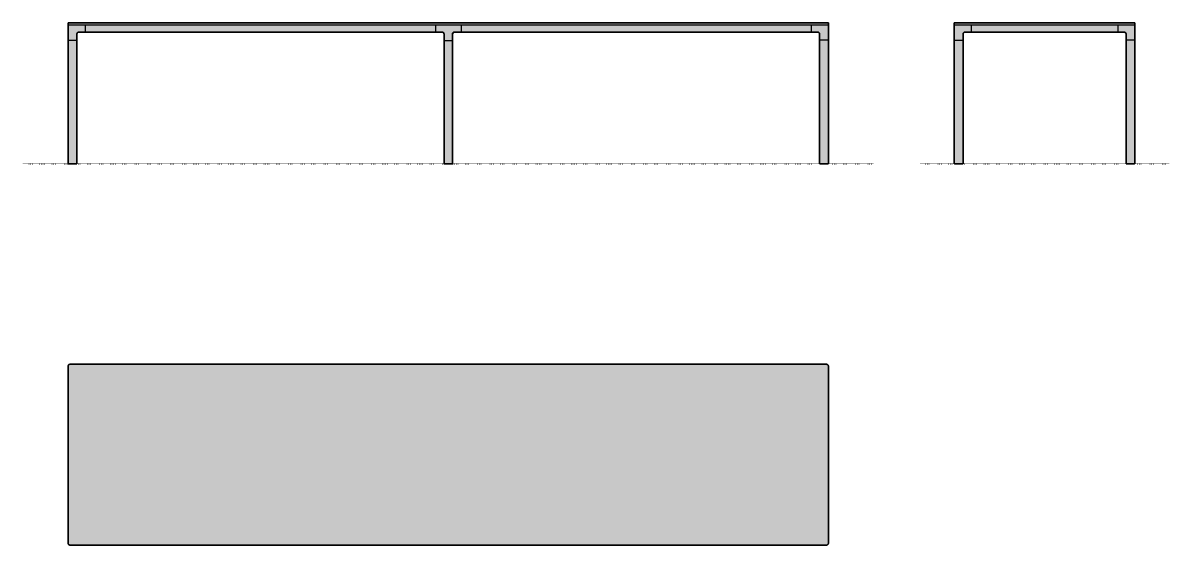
# Model space of a CAD drawing. Header units: millimetres. Extents: x 0 to 6030, y -2004 to 740.
import ezdxf

# ---------------------------------------------------------------- set-up
doc = ezdxf.new("R2010")
doc.units = ezdxf.units.MM
doc.linetypes.add('Dots', pattern=[1, 0, -1])
doc.layers.add('Blocks', color=7, linetype='Continuous')
doc.layers.add('Blocks$Fill', color=7, linetype='Continuous', true_color=0xffffff)
for name, color, linetype, lineweight, true_color in [('Blocks$Inner', 7, 'Continuous', 25, 0x007f00), ('Blocks$Outline', 7, 'Continuous', 35, 0xff3f3f), ('Groud', 7, 'Dots', 25, 0x243775)]:
    doc.layers.add(name, color=color, linetype=linetype, lineweight=lineweight, true_color=true_color)

# ---------------------------------------------------------------- blocks, each defined once
blk = doc.blocks.new('T12 Large Dining Table  Side')
at = {"layer": 'Blocks$Fill'}
blk.add_hatch(color=256, dxfattribs=at).paths.add_polyline_path([(1130.2, 728), (1130.2, 739.6), (1130.2, 739.7), (1130.2, 739.7), (1130.2, 739.7), (1130.2, 739.7), (1130.2, 739.7), (1130.2, 739.7), (1130.2, 739.7), (1130.2, 739.8), (1130.2, 739.8), (1130.1, 739.8), (1130.1, 739.8), (1130.1, 739.8), (1130.1, 739.8), (1130.1, 739.8), (1130.1, 739.8), (1130.1, 739.8), (1130.1, 739.9), (1130.1, 739.9), (1130.1, 739.9), (1130, 739.9), (1130, 739.9), (1130, 739.9), (1130, 739.9), (1130, 739.9), (1130, 739.9), (1130, 740), (1130, 740), (1129.9, 740), (1129.9, 740), (1129.9, 740), (1129.9, 740), (1129.9, 740), (655.2, 740), (180.5, 740), (180.5, 740), (180.5, 740), (180.5, 740), (180.5, 740), (180.5, 740), (180.5, 740), (180.5, 739.9), (180.4, 739.9), (180.4, 739.9), (180.4, 739.9), (180.4, 739.9), (180.4, 739.9), (180.4, 739.9), (180.4, 739.9), (180.4, 739.9), (180.4, 739.8), (180.3, 739.8), (180.3, 739.8), (180.3, 739.8), (180.3, 739.8), (180.3, 739.8), (180.3, 739.8), (180.3, 739.8), (180.3, 739.8), (180.3, 739.7), (180.3, 739.7), (180.3, 739.7), (180.2, 739.7), (180.2, 739.7), (180.2, 739.7), (180.2, 739.7), (180.2, 739.6), (180.2, 728), (180.4, 727.7), (180.2, 727.4), (180.2, 2.1), (180.2, 2), (180.2, 2), (180.2, 1.9), (180.2, 1.9), (180.2, 1.8), (180.2, 1.8), (180.2, 1.7), (180.3, 1.7), (180.3, 1.6), (180.3, 1.6), (180.3, 1.5), (180.3, 1.5), (180.3, 1.5), (180.3, 1.4), (180.3, 1.4), (180.4, 1.3), (180.4, 1.3), (180.4, 1.2), (180.4, 1.2), (180.4, 1.1), (180.5, 1.1), (180.5, 1), (180.5, 1), (180.5, 1), (180.6, 0.9), (180.6, 0.9), (180.6, 0.8), (180.7, 0.8), (180.7, 0.8), (180.7, 0.7), (180.8, 0.7), (180.8, 0.6), (180.8, 0.6), (180.9, 0.6), (180.9, 0.5), (181, 0.5), (181, 0.5), (181, 0.4), (181.1, 0.4), (181.1, 0.4), (181.2, 0.4), (181.2, 0.3), (181.3, 0.3), (181.3, 0.3), (181.3, 0.3), (181.4, 0.2), (181.4, 0.2), (181.5, 0.2), (181.5, 0.2), (181.6, 0.2), (181.6, 0.1), (181.7, 0.1), (181.7, 0.1), (181.8, 0.1), (181.8, 0.1), (181.9, 0.1), (181.9, 0.1), (181.9, 0.1), (182, 0.1), (182, 0.1), (182.1, 0.1), (182.1, 0.1), (182.2, 0.1), (182.2, 0.1), (224.5, 0.1), (224.5, 0.1), (224.6, 0.1), (224.6, 0.1), (224.7, 0.1), (224.7, 0.1), (224.8, 0.1), (224.8, 0.1), (224.8, 0.1), (224.9, 0.1), (224.9, 0.1), (225, 0.1), (225, 0.1), (225.1, 0.1), (225.1, 0.2), (225.2, 0.2), (225.2, 0.2), (225.3, 0.2), (225.3, 0.2), (225.4, 0.3), (225.4, 0.3), (225.4, 0.3), (225.5, 0.3), (225.5, 0.4), (225.6, 0.4), (225.6, 0.4), (225.7, 0.4), (225.7, 0.5), (225.7, 0.5), (225.8, 0.5), (225.8, 0.6), (225.9, 0.6), (225.9, 0.6), (225.9, 0.7), (226, 0.7), (226, 0.8), (226, 0.8), (226.1, 0.8), (226.1, 0.9), (226.1, 0.9), (226.2, 1), (226.2, 1), (226.2, 1), (226.2, 1.1), (226.3, 1.1), (226.3, 1.2), (226.3, 1.2), (226.3, 1.3), (226.3, 1.3), (226.4, 1.4), (226.4, 1.4), (226.4, 1.5), (226.4, 1.5), (226.4, 1.5), (226.4, 1.6), (226.4, 1.6), (226.4, 1.7), (226.5, 1.7), (226.5, 1.8), (226.5, 1.8), (226.5, 1.9), (226.5, 1.9), (226.5, 2), (226.5, 2), (226.5, 2.1), (226.5, 683.5), (226.5, 683.7), (226.6, 683.9), (226.7, 684.1), (226.7, 684.3), (226.8, 684.6), (226.9, 684.8), (227, 685), (227.1, 685.2), (227.2, 685.4), (227.3, 685.6), (227.4, 685.9), (227.5, 686.1), (227.6, 686.3), (227.8, 686.5), (227.9, 686.7), (228, 686.9), (228.2, 687.1), (228.3, 687.3), (228.4, 687.5), (228.6, 687.7), (228.8, 687.9), (228.9, 688.1), (229.1, 688.3), (229.3, 688.5), (229.4, 688.6), (229.6, 688.8), (229.8, 689), (230, 689.2), (230.2, 689.3), (230.4, 689.5), (230.6, 689.6), (230.8, 689.8), (231, 689.9), (231.2, 690.1), (231.4, 690.2), (231.6, 690.3), (231.8, 690.5), (232.1, 690.6), (232.3, 690.7), (232.5, 690.8), (232.7, 690.9), (233, 691), (233.2, 691.1), (233.4, 691.2), (233.7, 691.3), (233.9, 691.4), (234.1, 691.5), (234.4, 691.5), (234.6, 691.6), (234.8, 691.7), (235.1, 691.7), (235.3, 691.8), (235.5, 691.8), (235.8, 691.8), (236, 691.9), (236.3, 691.9), (236.5, 691.9), (236.7, 691.9), (237, 692), (237.2, 692), (237.4, 692), (237.6, 692), (237.9, 692), (238.1, 692), (655.2, 692), (1072.3, 692), (1072.6, 692), (1072.8, 692), (1073, 692), (1073.3, 692), (1073.5, 692), (1073.7, 691.9), (1074, 691.9), (1074.2, 691.9), (1074.4, 691.9), (1074.7, 691.8), (1074.9, 691.8), (1075.1, 691.8), (1075.4, 691.7), (1075.6, 691.7), (1075.8, 691.6), (1076.1, 691.5), (1076.3, 691.5), (1076.5, 691.4), (1076.8, 691.3), (1077, 691.2), (1077.2, 691.1), (1077.5, 691), (1077.7, 690.9), (1077.9, 690.8), (1078.2, 690.7), (1078.4, 690.6), (1078.6, 690.5), (1078.8, 690.3), (1079, 690.2), (1079.2, 690.1), (1079.5, 689.9), (1079.7, 689.8), (1079.9, 689.6), (1080.1, 689.5), (1080.3, 689.3), (1080.5, 689.2), (1080.6, 689), (1080.8, 688.8), (1081, 688.6), (1081.2, 688.5), (1081.4, 688.3), (1081.5, 688.1), (1081.7, 687.9), (1081.8, 687.7), (1082, 687.5), (1082.1, 687.3), (1082.3, 687.1), (1082.4, 686.9), (1082.6, 686.7), (1082.7, 686.5), (1082.8, 686.3), (1082.9, 686.1), (1083, 685.9), (1083.1, 685.6), (1083.3, 685.4), (1083.3, 685.2), (1083.4, 685), (1083.5, 684.8), (1083.6, 684.6), (1083.7, 684.3), (1083.8, 684.1), (1083.8, 683.9), (1083.9, 683.7), (1084, 683.5), (1084, 2.1), (1084, 2), (1084, 2), (1084, 1.9), (1084, 1.9), (1084, 1.8), (1084, 1.8), (1084, 1.7), (1084, 1.7), (1084, 1.6), (1084, 1.6), (1084, 1.5), (1084, 1.5), (1084, 1.5), (1084.1, 1.4), (1084.1, 1.4), (1084.1, 1.3), (1084.1, 1.3), (1084.1, 1.2), (1084.2, 1.2), (1084.2, 1.1), (1084.2, 1.1), (1084.2, 1), (1084.3, 1), (1084.3, 1), (1084.3, 0.9), (1084.3, 0.9), (1084.4, 0.8), (1084.4, 0.8), (1084.4, 0.8), (1084.5, 0.7), (1084.5, 0.7), (1084.5, 0.6), (1084.6, 0.6), (1084.6, 0.6), (1084.7, 0.5), (1084.7, 0.5), (1084.7, 0.5), (1084.8, 0.4), (1084.8, 0.4), (1084.9, 0.4), (1084.9, 0.4), (1085, 0.3), (1085, 0.3), (1085, 0.3), (1085.1, 0.3), (1085.1, 0.2), (1085.2, 0.2), (1085.2, 0.2), (1085.3, 0.2), (1085.3, 0.2), (1085.4, 0.1), (1085.4, 0.1), (1085.5, 0.1), (1085.5, 0.1), (1085.5, 0.1), (1085.6, 0.1), (1085.6, 0.1), (1085.7, 0.1), (1085.7, 0.1), (1085.8, 0.1), (1085.8, 0.1), (1085.9, 0.1), (1085.9, 0.1), (1086, 0.1), (1128.2, 0.1), (1128.3, 0.1), (1128.3, 0.1), (1128.4, 0.1), (1128.4, 0.1), (1128.4, 0.1), (1128.5, 0.1), (1128.5, 0.1), (1128.6, 0.1), (1128.6, 0.1), (1128.7, 0.1), (1128.7, 0.1), (1128.8, 0.1), (1128.8, 0.1), (1128.9, 0.2), (1128.9, 0.2), (1129, 0.2), (1129, 0.2), (1129, 0.2), (1129.1, 0.3), (1129.1, 0.3), (1129.2, 0.3), (1129.2, 0.3), (1129.3, 0.4), (1129.3, 0.4), (1129.4, 0.4), (1129.4, 0.4), (1129.4, 0.5), (1129.5, 0.5), (1129.5, 0.5), (1129.6, 0.6), (1129.6, 0.6), (1129.6, 0.6), (1129.7, 0.7), (1129.7, 0.7), (1129.7, 0.8), (1129.8, 0.8), (1129.8, 0.8), (1129.8, 0.9), (1129.9, 0.9), (1129.9, 1), (1129.9, 1), (1129.9, 1), (1130, 1.1), (1130, 1.1), (1130, 1.2), (1130, 1.2), (1130.1, 1.3), (1130.1, 1.3), (1130.1, 1.4), (1130.1, 1.4), (1130.1, 1.5), (1130.1, 1.5), (1130.2, 1.5), (1130.2, 1.6), (1130.2, 1.6), (1130.2, 1.7), (1130.2, 1.7), (1130.2, 1.8), (1130.2, 1.8), (1130.2, 1.9), (1130.2, 1.9), (1130.2, 2), (1130.2, 2), (1130.2, 2.1), (1130.2, 727.4), (1130, 727.7)], flags=0)
at = {"layer": 'Blocks$Inner'}
for p, q in [((270, 727.7), (270, 692)), ((1040.4, 727.7), (1040.4, 692)), ((1084, 683.5), (1084, 2.1)), ((180.2, 648.7), (226.5, 648.7)), ((1130.2, 648.7), (1084, 648.7)), ((182.2, 0.1), (224.5, 0.1)), ((1086, 0.1), (1128.2, 0.1))]:
    blk.add_line(p, q, dxfattribs=at)
for points in [[(180.2, 739.6), (180.2, 728), (180.4, 727.7), (180.2, 727.4), (180.2, 2.1)], [(1130, 727.7), (655.2, 727.7), (180.4, 727.7)], [(1129.9, 740), (655.2, 740), (180.5, 740)], [(1130.2, 2.1), (1130.2, 727.4), (1130, 727.7), (1130.2, 728), (1130.2, 739.6)], [(226.5, 2.1), (226.5, 683.5)], [(1072.3, 692), (655.2, 692), (238.1, 692)]]:
    blk.add_lwpolyline(points, dxfattribs=at)
for centre, radius, start, end in [((180.9, 739.3), 0.797, 119.70875, 154.68206), ((1129.5, 739.3), 0.797, 25.31794, 60.29125), ((237.5, 680.6), 11.4, 86.89999, 165.69827), ((1073, 680.6), 11.4, 14.30173, 93.10001), ((182.2, 2.1), 2, 180, 270), ((224.5, 2.1), 2, 270, 0), ((1086, 2.1), 2, 180, 270), ((1128.2, 2.1), 2, 270, 0)]:
    blk.add_arc(centre, radius, start, end, dxfattribs=at)
at = {"layer": 'Blocks$Outline'}
for points in [[(180.2, 739.6), (180.2, 728)], [(180.2, 728), (180.4, 727.7)], [(180.4, 727.7), (180.2, 727.4)], [(180.2, 727.4), (180.2, 2.1)], [(655.2, 740), (180.5, 740)], [(1129.9, 740), (655.2, 740)], [(1130, 727.7), (1130.2, 728)], [(1130.2, 727.4), (1130, 727.7)], [(1130.2, 728), (1130.2, 739.6)], [(1130.2, 2.1), (1130.2, 727.4)], [(226.5, 2.1), (226.5, 683.5)], [(238.1, 692), (655.2, 692)], [(655.2, 692), (1072.3, 692)], [(1084, 683.5), (1084, 2.1)], [(182.2, 0.1), (224.5, 0.1)], [(1086, 0.1), (1128.2, 0.1)]]:
    blk.add_lwpolyline(points, dxfattribs=at)
for points, weights in [([(180.5, 740), (180.3, 739.9), (180.2, 739.6)], [1, 0.953786948339, 1]), ([(1130.2, 739.6), (1130.1, 739.9), (1129.9, 740)], [1, 0.953786948339, 1]), ([(226.5, 683.5), (228.8, 692.5), (238.1, 692)], [0.998114102171, 0.773690009932, 1]), ([(1072.3, 692), (1081.6, 692.5), (1084, 683.5)], [1, 0.773690009932, 0.998114102172]), ([(180.2, 2.1), (180.2, 0.1), (182.2, 0.1)], [1, 0.707106781187, 1]), ([(224.5, 0.1), (226.5, 0.1), (226.5, 2.1)], [1, 0.707106781187, 1]), ([(1084, 2.1), (1084, 0.1), (1086, 0.1)], [1, 0.707106781187, 1]), ([(1128.2, 0.1), (1130.2, 0.1), (1130.2, 2.1)], [1, 0.707106781187, 1])]:
    blk.add_rational_spline(points, weights, degree=2, dxfattribs=at)
blk = doc.blocks.new('T12 Large Dining Table  Top')
at = {"layer": 'Blocks$Fill'}
blk.add_hatch(color=256, dxfattribs=at).paths.add_polyline_path([(0, 465), (0, -465), (0, -465.2), (0, -465.4), (0, -465.7), (0, -465.9), (0.1, -466.1), (0.1, -466.4), (0.1, -466.6), (0.2, -466.8), (0.2, -467.1), (0.3, -467.3), (0.3, -467.5), (0.4, -467.8), (0.5, -468), (0.5, -468.2), (0.6, -468.4), (0.7, -468.7), (0.8, -468.9), (0.9, -469.1), (1, -469.4), (1.1, -469.6), (1.2, -469.8), (1.4, -470), (1.5, -470.3), (1.6, -470.5), (1.8, -470.7), (1.9, -470.9), (2.1, -471.1), (2.2, -471.3), (2.4, -471.5), (2.6, -471.7), (2.7, -471.9), (2.9, -472.1), (3.1, -472.3), (3.3, -472.4), (3.5, -472.6), (3.7, -472.8), (3.9, -472.9), (4.1, -473.1), (4.3, -473.2), (4.5, -473.4), (4.7, -473.5), (5, -473.6), (5.2, -473.8), (5.4, -473.9), (5.6, -474), (5.9, -474.1), (6.1, -474.2), (6.3, -474.3), (6.6, -474.4), (6.8, -474.5), (7, -474.5), (7.2, -474.6), (7.5, -474.7), (7.7, -474.7), (7.9, -474.8), (8.2, -474.8), (8.4, -474.9), (8.6, -474.9), (8.9, -474.9), (9.1, -475), (9.3, -475), (9.6, -475), (9.8, -475), (10, -475), (3990, -475), (3990.2, -475), (3990.4, -475), (3990.7, -475), (3990.9, -475), (3991.1, -474.9), (3991.4, -474.9), (3991.6, -474.9), (3991.8, -474.8), (3992.1, -474.8), (3992.3, -474.7), (3992.5, -474.7), (3992.8, -474.6), (3993, -474.5), (3993.2, -474.5), (3993.4, -474.4), (3993.7, -474.3), (3993.9, -474.2), (3994.1, -474.1), (3994.4, -474), (3994.6, -473.9), (3994.8, -473.8), (3995, -473.6), (3995.3, -473.5), (3995.5, -473.4), (3995.7, -473.2), (3995.9, -473.1), (3996.1, -472.9), (3996.3, -472.8), (3996.5, -472.6), (3996.7, -472.4), (3996.9, -472.3), (3997.1, -472.1), (3997.3, -471.9), (3997.4, -471.7), (3997.6, -471.5), (3997.8, -471.3), (3997.9, -471.1), (3998.1, -470.9), (3998.2, -470.7), (3998.4, -470.5), (3998.5, -470.3), (3998.6, -470), (3998.8, -469.8), (3998.9, -469.6), (3999, -469.4), (3999.1, -469.1), (3999.2, -468.9), (3999.3, -468.7), (3999.4, -468.4), (3999.5, -468.2), (3999.5, -468), (3999.6, -467.8), (3999.7, -467.5), (3999.7, -467.3), (3999.8, -467.1), (3999.8, -466.8), (3999.9, -466.6), (3999.9, -466.4), (3999.9, -466.1), (4000, -465.9), (4000, -465.7), (4000, -465.4), (4000, -465.2), (4000, -465), (4000, 465), (4000, 465.2), (4000, 465.4), (4000, 465.7), (4000, 465.9), (3999.9, 466.1), (3999.9, 466.4), (3999.9, 466.6), (3999.8, 466.8), (3999.8, 467.1), (3999.7, 467.3), (3999.7, 467.5), (3999.6, 467.8), (3999.5, 468), (3999.5, 468.2), (3999.4, 468.4), (3999.3, 468.7), (3999.2, 468.9), (3999.1, 469.1), (3999, 469.4), (3998.9, 469.6), (3998.8, 469.8), (3998.6, 470), (3998.5, 470.3), (3998.4, 470.5), (3998.2, 470.7), (3998.1, 470.9), (3997.9, 471.1), (3997.8, 471.3), (3997.6, 471.5), (3997.4, 471.7), (3997.3, 471.9), (3997.1, 472.1), (3996.9, 472.3), (3996.7, 472.4), (3996.5, 472.6), (3996.3, 472.8), (3996.1, 472.9), (3995.9, 473.1), (3995.7, 473.2), (3995.5, 473.4), (3995.3, 473.5), (3995, 473.6), (3994.8, 473.8), (3994.6, 473.9), (3994.4, 474), (3994.1, 474.1), (3993.9, 474.2), (3993.7, 474.3), (3993.4, 474.4), (3993.2, 474.5), (3993, 474.5), (3992.8, 474.6), (3992.5, 474.7), (3992.3, 474.7), (3992.1, 474.8), (3991.8, 474.8), (3991.6, 474.9), (3991.4, 474.9), (3991.1, 474.9), (3990.9, 475), (3990.7, 475), (3990.4, 475), (3990.2, 475), (3990, 475), (10, 475), (9.8, 475), (9.6, 475), (9.3, 475), (9.1, 475), (8.9, 474.9), (8.6, 474.9), (8.4, 474.9), (8.2, 474.8), (7.9, 474.8), (7.7, 474.7), (7.5, 474.7), (7.2, 474.6), (7, 474.5), (6.8, 474.5), (6.6, 474.4), (6.3, 474.3), (6.1, 474.2), (5.9, 474.1), (5.6, 474), (5.4, 473.9), (5.2, 473.8), (5, 473.6), (4.7, 473.5), (4.5, 473.4), (4.3, 473.2), (4.1, 473.1), (3.9, 472.9), (3.7, 472.8), (3.5, 472.6), (3.3, 472.4), (3.1, 472.3), (2.9, 472.1), (2.7, 471.9), (2.6, 471.7), (2.4, 471.5), (2.2, 471.3), (2.1, 471.1), (1.9, 470.9), (1.8, 470.7), (1.6, 470.5), (1.5, 470.3), (1.4, 470), (1.2, 469.8), (1.1, 469.6), (1, 469.4), (0.9, 469.1), (0.8, 468.9), (0.7, 468.7), (0.6, 468.4), (0.5, 468.2), (0.5, 468), (0.4, 467.8), (0.3, 467.5), (0.3, 467.3), (0.2, 467.1), (0.2, 466.8), (0.1, 466.6), (0.1, 466.4), (0.1, 466.1), (0, 465.9), (0, 465.7), (0, 465.4), (0, 465.2)], flags=0)
at = {"layer": 'Blocks$Inner'}
for p, q in [((0, 465), (0, -465)), ((3990, 475), (10, 475)), ((4000, -465), (4000, 465)), ((10, -475), (3990, -475))]:
    blk.add_line(p, q, dxfattribs=at)
for centre, start, end in [((10, 465), 90, 180), ((3990, 465), 0, 90), ((10, -465), 180, 270), ((3990, -465), 270, 0)]:
    blk.add_arc(centre, 10, start, end, dxfattribs=at)
at = {"layer": 'Blocks$Outline'}
for points in [[(0, 465), (0, -465)], [(3990, 475), (10, 475)], [(4000, -465), (4000, 465)], [(10, -475), (3990, -475)]]:
    blk.add_lwpolyline(points, dxfattribs=at)
for points in [[(10, 475), (0, 475), (0, 465)], [(4000, 465), (4000, 475), (3990, 475)], [(0, -465), (0, -475), (10, -475)], [(3990, -475), (4000, -475), (4000, -465)]]:
    blk.add_rational_spline(points, [1, 0.707106781187, 1], degree=2, dxfattribs=at)
blk = doc.blocks.new('T12 Large Dining Table  Front')
at = {"layer": 'Blocks$Fill'}
blk.add_hatch(color=256, dxfattribs=at).paths.add_polyline_path([(4237.9, 2.1), (4237.9, 727.4), (4237.7, 727.7), (4237.9, 728), (4237.9, 739.6), (4237.9, 739.7), (4237.9, 739.7), (4237.9, 739.7), (4237.9, 739.7), (4237.9, 739.7), (4237.9, 739.7), (4237.9, 739.7), (4237.8, 739.8), (4237.8, 739.8), (4237.8, 739.8), (4237.8, 739.8), (4237.8, 739.8), (4237.8, 739.8), (4237.8, 739.8), (4237.8, 739.8), (4237.8, 739.8), (4237.8, 739.9), (4237.7, 739.9), (4237.7, 739.9), (4237.7, 739.9), (4237.7, 739.9), (4237.7, 739.9), (4237.7, 739.9), (4237.7, 739.9), (4237.7, 739.9), (4237.7, 740), (4237.6, 740), (4237.6, 740), (4237.6, 740), (4237.6, 740), (4237.6, 740), (4237.6, 740), (2237.9, 740), (238.2, 740), (238.2, 740), (238.2, 740), (238.2, 740), (238.2, 740), (238.2, 740), (238.2, 740), (238.1, 739.9), (238.1, 739.9), (238.1, 739.9), (238.1, 739.9), (238.1, 739.9), (238.1, 739.9), (238.1, 739.9), (238.1, 739.9), (238, 739.9), (238, 739.8), (238, 739.8), (238, 739.8), (238, 739.8), (238, 739.8), (238, 739.8), (238, 739.8), (238, 739.8), (238, 739.8), (238, 739.7), (237.9, 739.7), (237.9, 739.7), (237.9, 739.7), (237.9, 739.7), (237.9, 739.7), (237.9, 739.7), (237.9, 739.6), (237.9, 728), (238.1, 727.7), (237.9, 727.4), (237.9, 2.1), (237.9, 2), (237.9, 2), (237.9, 1.9), (237.9, 1.9), (237.9, 1.8), (237.9, 1.8), (237.9, 1.7), (237.9, 1.7), (237.9, 1.6), (238, 1.6), (238, 1.5), (238, 1.5), (238, 1.5), (238, 1.4), (238, 1.4), (238, 1.3), (238.1, 1.3), (238.1, 1.2), (238.1, 1.2), (238.1, 1.1), (238.2, 1.1), (238.2, 1), (238.2, 1), (238.2, 1), (238.3, 0.9), (238.3, 0.9), (238.3, 0.8), (238.4, 0.8), (238.4, 0.8), (238.4, 0.7), (238.5, 0.7), (238.5, 0.6), (238.5, 0.6), (238.6, 0.6), (238.6, 0.5), (238.6, 0.5), (238.7, 0.5), (238.7, 0.4), (238.8, 0.4), (238.8, 0.4), (238.9, 0.4), (238.9, 0.3), (238.9, 0.3), (239, 0.3), (239, 0.3), (239.1, 0.2), (239.1, 0.2), (239.2, 0.2), (239.2, 0.2), (239.3, 0.2), (239.3, 0.1), (239.4, 0.1), (239.4, 0.1), (239.4, 0.1), (239.5, 0.1), (239.5, 0.1), (239.6, 0.1), (239.6, 0.1), (239.7, 0.1), (239.7, 0.1), (239.8, 0.1), (239.8, 0.1), (239.9, 0.1), (239.9, 0.1), (282.2, 0.1), (282.2, 0.1), (282.3, 0.1), (282.3, 0.1), (282.3, 0.1), (282.4, 0.1), (282.4, 0.1), (282.5, 0.1), (282.5, 0.1), (282.6, 0.1), (282.6, 0.1), (282.7, 0.1), (282.7, 0.1), (282.8, 0.1), (282.8, 0.2), (282.9, 0.2), (282.9, 0.2), (282.9, 0.2), (283, 0.2), (283, 0.3), (283.1, 0.3), (283.1, 0.3), (283.2, 0.3), (283.2, 0.4), (283.3, 0.4), (283.3, 0.4), (283.3, 0.4), (283.4, 0.5), (283.4, 0.5), (283.5, 0.5), (283.5, 0.6), (283.5, 0.6), (283.6, 0.6), (283.6, 0.7), (283.7, 0.7), (283.7, 0.8), (283.7, 0.8), (283.7, 0.8), (283.8, 0.9), (283.8, 0.9), (283.8, 1), (283.9, 1), (283.9, 1), (283.9, 1.1), (283.9, 1.1), (284, 1.2), (284, 1.2), (284, 1.3), (284, 1.3), (284, 1.4), (284.1, 1.4), (284.1, 1.5), (284.1, 1.5), (284.1, 1.5), (284.1, 1.6), (284.1, 1.6), (284.1, 1.7), (284.1, 1.7), (284.1, 1.8), (284.2, 1.8), (284.2, 1.9), (284.2, 1.9), (284.2, 2), (284.2, 2), (284.2, 2.1), (284.2, 683.5), (284.2, 683.7), (284.3, 683.9), (284.4, 684.1), (284.4, 684.3), (284.5, 684.6), (284.6, 684.8), (284.7, 685), (284.8, 685.2), (284.9, 685.4), (285, 685.6), (285.1, 685.9), (285.2, 686.1), (285.3, 686.3), (285.4, 686.5), (285.6, 686.7), (285.7, 686.9), (285.8, 687.1), (286, 687.3), (286.1, 687.5), (286.3, 687.7), (286.4, 687.9), (286.6, 688.1), (286.8, 688.3), (286.9, 688.5), (287.1, 688.6), (287.3, 688.8), (287.5, 689), (287.7, 689.2), (287.9, 689.3), (288.1, 689.5), (288.3, 689.6), (288.5, 689.8), (288.7, 689.9), (288.9, 690.1), (289.1, 690.2), (289.3, 690.3), (289.5, 690.5), (289.7, 690.6), (290, 690.7), (290.2, 690.8), (290.4, 690.9), (290.6, 691), (290.9, 691.1), (291.1, 691.2), (291.3, 691.3), (291.6, 691.4), (291.8, 691.5), (292, 691.5), (292.3, 691.6), (292.5, 691.7), (292.8, 691.7), (293, 691.8), (293.2, 691.8), (293.5, 691.8), (293.7, 691.9), (293.9, 691.9), (294.2, 691.9), (294.4, 691.9), (294.6, 692), (294.9, 692), (295.1, 692), (295.3, 692), (295.6, 692), (295.8, 692), (2207.1, 692), (2207.3, 691.9), (2207.5, 691.9), (2207.7, 691.8), (2207.9, 691.8), (2208.1, 691.7), (2208.3, 691.7), (2208.5, 691.6), (2208.7, 691.5), (2208.9, 691.4), (2209.1, 691.4), (2209.3, 691.3), (2209.5, 691.2), (2209.6, 691.1), (2209.8, 691), (2210, 690.9), (2210.2, 690.8), (2210.4, 690.7), (2210.6, 690.6), (2210.8, 690.5), (2210.9, 690.4), (2211.1, 690.2), (2211.3, 690.1), (2211.5, 690), (2211.6, 689.9), (2211.8, 689.7), (2212, 689.6), (2212.1, 689.4), (2212.3, 689.3), (2212.5, 689.1), (2212.6, 689), (2212.8, 688.8), (2212.9, 688.7), (2213.1, 688.5), (2213.2, 688.3), (2213.3, 688.2), (2213.5, 688), (2213.6, 687.8), (2213.7, 687.6), (2213.9, 687.5), (2214, 687.3), (2214.1, 687.1), (2214.2, 686.9), (2214.3, 686.7), (2214.4, 686.5), (2214.5, 686.3), (2214.6, 686.1), (2214.7, 686), (2214.8, 685.8), (2214.9, 685.6), (2215, 685.4), (2215, 685.2), (2215.1, 685), (2215.2, 684.8), (2215.2, 684.6), (2215.3, 684.4), (2215.3, 684.2), (2215.4, 684), (2215.4, 683.8), (2215.5, 683.6), (2215.5, 683.4), (2215.5, 683.2), (2215.6, 683), (2215.6, 682.8), (2215.6, 682.6), (2215.6, 2.1), (2215.6, 2), (2215.6, 2), (2215.6, 1.9), (2215.6, 1.9), (2215.6, 1.8), (2215.6, 1.8), (2215.6, 1.7), (2215.6, 1.7), (2215.7, 1.6), (2215.7, 1.6), (2215.7, 1.5), (2215.7, 1.5), (2215.7, 1.5), (2215.7, 1.4), (2215.7, 1.4), (2215.8, 1.3), (2215.8, 1.3), (2215.8, 1.2), (2215.8, 1.2), (2215.8, 1.1), (2215.9, 1.1), (2215.9, 1), (2215.9, 1), (2215.9, 1), (2216, 0.9), (2216, 0.9), (2216, 0.8), (2216.1, 0.8), (2216.1, 0.8), (2216.1, 0.7), (2216.2, 0.7), (2216.2, 0.6), (2216.2, 0.6), (2216.3, 0.6), (2216.3, 0.5), (2216.4, 0.5), (2216.4, 0.5), (2216.4, 0.4), (2216.5, 0.4), (2216.5, 0.4), (2216.6, 0.4), (2216.6, 0.3), (2216.7, 0.3), (2216.7, 0.3), (2216.7, 0.3), (2216.8, 0.2), (2216.8, 0.2), (2216.9, 0.2), (2216.9, 0.2), (2217, 0.2), (2217, 0.1), (2217.1, 0.1), (2217.1, 0.1), (2217.2, 0.1), (2217.2, 0.1), (2217.3, 0.1), (2217.3, 0.1), (2217.3, 0.1), (2217.4, 0.1), (2217.4, 0.1), (2217.5, 0.1), (2217.5, 0.1), (2217.6, 0.1), (2217.6, 0.1), (2237.9, 0.1), (2258.2, 0.1), (2258.2, 0.1), (2258.3, 0.1), (2258.3, 0.1), (2258.4, 0.1), (2258.4, 0.1), (2258.5, 0.1), (2258.5, 0.1), (2258.6, 0.1), (2258.6, 0.1), (2258.6, 0.1), (2258.7, 0.1), (2258.7, 0.1), (2258.8, 0.1), (2258.8, 0.2), (2258.9, 0.2), (2258.9, 0.2), (2259, 0.2), (2259, 0.2), (2259.1, 0.3), (2259.1, 0.3), (2259.2, 0.3), (2259.2, 0.3), (2259.2, 0.4), (2259.3, 0.4), (2259.3, 0.4), (2259.4, 0.4), (2259.4, 0.5), (2259.5, 0.5), (2259.5, 0.5), (2259.5, 0.6), (2259.6, 0.6), (2259.6, 0.6), (2259.6, 0.7), (2259.7, 0.7), (2259.7, 0.8), (2259.7, 0.8), (2259.8, 0.8), (2259.8, 0.9), (2259.8, 0.9), (2259.9, 1), (2259.9, 1), (2259.9, 1), (2259.9, 1.1), (2260, 1.1), (2260, 1.2), (2260, 1.2), (2260, 1.3), (2260.1, 1.3), (2260.1, 1.4), (2260.1, 1.4), (2260.1, 1.5), (2260.1, 1.5), (2260.1, 1.5), (2260.1, 1.6), (2260.1, 1.6), (2260.2, 1.7), (2260.2, 1.7), (2260.2, 1.8), (2260.2, 1.8), (2260.2, 1.9), (2260.2, 1.9), (2260.2, 2), (2260.2, 2), (2260.2, 2.1), (2260.2, 682.6), (2260.2, 682.8), (2260.2, 683), (2260.3, 683.2), (2260.3, 683.4), (2260.3, 683.6), (2260.4, 683.8), (2260.4, 684), (2260.5, 684.2), (2260.5, 684.4), (2260.6, 684.6), (2260.6, 684.8), (2260.7, 685), (2260.8, 685.2), (2260.9, 685.4), (2260.9, 685.6), (2261, 685.8), (2261.1, 686), (2261.2, 686.1), (2261.3, 686.3), (2261.4, 686.5), (2261.5, 686.7), (2261.6, 686.9), (2261.7, 687.1), (2261.8, 687.3), (2261.9, 687.5), (2262.1, 687.6), (2262.2, 687.8), (2262.3, 688), (2262.5, 688.2), (2262.6, 688.3), (2262.7, 688.5), (2262.9, 688.7), (2263, 688.8), (2263.2, 689), (2263.3, 689.1), (2263.5, 689.3), (2263.7, 689.4), (2263.8, 689.6), (2264, 689.7), (2264.2, 689.9), (2264.3, 690), (2264.5, 690.1), (2264.7, 690.2), (2264.9, 690.4), (2265, 690.5), (2265.2, 690.6), (2265.4, 690.7), (2265.6, 690.8), (2265.8, 690.9), (2266, 691), (2266.2, 691.1), (2266.4, 691.2), (2266.5, 691.3), (2266.7, 691.4), (2266.9, 691.4), (2267.1, 691.5), (2267.3, 691.6), (2267.5, 691.7), (2267.7, 691.7), (2267.9, 691.8), (2268.1, 691.8), (2268.3, 691.9), (2268.5, 691.9), (2268.7, 692), (4180, 692), (4180.3, 692), (4180.5, 692), (4180.7, 692), (4180.9, 692), (4181.2, 692), (4181.4, 691.9), (4181.6, 691.9), (4181.9, 691.9), (4182.1, 691.9), (4182.3, 691.8), (4182.6, 691.8), (4182.8, 691.8), (4183.1, 691.7), (4183.3, 691.7), (4183.5, 691.6), (4183.8, 691.5), (4184, 691.5), (4184.2, 691.4), (4184.5, 691.3), (4184.7, 691.2), (4184.9, 691.1), (4185.2, 691), (4185.4, 690.9), (4185.6, 690.8), (4185.8, 690.7), (4186.1, 690.6), (4186.3, 690.5), (4186.5, 690.3), (4186.7, 690.2), (4186.9, 690.1), (4187.1, 689.9), (4187.3, 689.8), (4187.5, 689.6), (4187.7, 689.5), (4187.9, 689.3), (4188.1, 689.2), (4188.3, 689), (4188.5, 688.8), (4188.7, 688.6), (4188.9, 688.5), (4189, 688.3), (4189.2, 688.1), (4189.4, 687.9), (4189.5, 687.7), (4189.7, 687.5), (4189.8, 687.3), (4190, 687.1), (4190.1, 686.9), (4190.2, 686.7), (4190.4, 686.5), (4190.5, 686.3), (4190.6, 686.1), (4190.7, 685.9), (4190.8, 685.6), (4190.9, 685.4), (4191, 685.2), (4191.1, 685), (4191.2, 684.8), (4191.3, 684.6), (4191.4, 684.3), (4191.5, 684.1), (4191.5, 683.9), (4191.6, 683.7), (4191.6, 683.5), (4191.6, 2.1), (4191.6, 2), (4191.6, 2), (4191.6, 1.9), (4191.7, 1.9), (4191.7, 1.8), (4191.7, 1.8), (4191.7, 1.7), (4191.7, 1.7), (4191.7, 1.6), (4191.7, 1.6), (4191.7, 1.5), (4191.7, 1.5), (4191.7, 1.5), (4191.7, 1.4), (4191.8, 1.4), (4191.8, 1.3), (4191.8, 1.3), (4191.8, 1.2), (4191.8, 1.2), (4191.9, 1.1), (4191.9, 1.1), (4191.9, 1), (4191.9, 1), (4192, 1), (4192, 0.9), (4192, 0.9), (4192.1, 0.8), (4192.1, 0.8), (4192.1, 0.8), (4192.2, 0.7), (4192.2, 0.7), (4192.2, 0.6), (4192.3, 0.6), (4192.3, 0.6), (4192.3, 0.5), (4192.4, 0.5), (4192.4, 0.5), (4192.5, 0.4), (4192.5, 0.4), (4192.5, 0.4), (4192.6, 0.4), (4192.6, 0.3), (4192.7, 0.3), (4192.7, 0.3), (4192.8, 0.3), (4192.8, 0.2), (4192.9, 0.2), (4192.9, 0.2), (4193, 0.2), (4193, 0.2), (4193, 0.1), (4193.1, 0.1), (4193.1, 0.1), (4193.2, 0.1), (4193.2, 0.1), (4193.3, 0.1), (4193.3, 0.1), (4193.4, 0.1), (4193.4, 0.1), (4193.5, 0.1), (4193.5, 0.1), (4193.6, 0.1), (4193.6, 0.1), (4193.6, 0.1), (4235.9, 0.1), (4235.9, 0.1), (4236, 0.1), (4236, 0.1), (4236.1, 0.1), (4236.1, 0.1), (4236.2, 0.1), (4236.2, 0.1), (4236.3, 0.1), (4236.3, 0.1), (4236.4, 0.1), (4236.4, 0.1), (4236.5, 0.1), (4236.5, 0.1), (4236.5, 0.2), (4236.6, 0.2), (4236.6, 0.2), (4236.7, 0.2), (4236.7, 0.2), (4236.8, 0.3), (4236.8, 0.3), (4236.9, 0.3), (4236.9, 0.3), (4237, 0.4), (4237, 0.4), (4237, 0.4), (4237.1, 0.4), (4237.1, 0.5), (4237.2, 0.5), (4237.2, 0.5), (4237.2, 0.6), (4237.3, 0.6), (4237.3, 0.6), (4237.4, 0.7), (4237.4, 0.7), (4237.4, 0.8), (4237.5, 0.8), (4237.5, 0.8), (4237.5, 0.9), (4237.5, 0.9), (4237.6, 1), (4237.6, 1), (4237.6, 1), (4237.7, 1.1), (4237.7, 1.1), (4237.7, 1.2), (4237.7, 1.2), (4237.7, 1.3), (4237.8, 1.3), (4237.8, 1.4), (4237.8, 1.4), (4237.8, 1.5), (4237.8, 1.5), (4237.8, 1.5), (4237.9, 1.6), (4237.9, 1.6), (4237.9, 1.7), (4237.9, 1.7), (4237.9, 1.8), (4237.9, 1.8), (4237.9, 1.9), (4237.9, 1.9), (4237.9, 2), (4237.9, 2)], flags=0)
at = {"layer": 'Blocks$Inner'}
for p, q in [((327.7, 727.7), (327.7, 692)), ((2170.6, 727.4), (2170.6, 692)), ((2305.2, 727.4), (2305.2, 692)), ((4148.1, 727.7), (4148.1, 692)), ((2207.1, 692), (295.8, 692)), ((2215.6, 2.1), (2215.6, 682.6)), ((2260.2, 682.6), (2260.2, 2.1)), ((4180, 692), (2268.7, 692)), ((4191.6, 683.5), (4191.6, 2.1)), ((237.9, 648.7), (284.2, 648.7)), ((4237.9, 648.7), (4191.6, 648.7)), ((239.9, 0.1), (282.2, 0.1)), ((4193.6, 0.1), (4235.9, 0.1))]:
    blk.add_line(p, q, dxfattribs=at)
for points in [[(237.9, 739.6), (237.9, 728), (238.1, 727.7), (237.9, 727.4), (237.9, 2.1)], [(4237.7, 727.7), (2237.9, 727.7), (238.1, 727.7)], [(4237.6, 740), (2237.9, 740), (238.2, 740)], [(4237.9, 2.1), (4237.9, 727.4), (4237.7, 727.7), (4237.9, 728), (4237.9, 739.6)], [(284.2, 2.1), (284.2, 683.5)], [(2260.2, 646.6), (2237.9, 646.6), (2215.6, 646.6)], [(2258.2, 0.1), (2237.9, 0.1), (2217.6, 0.1)]]:
    blk.add_lwpolyline(points, dxfattribs=at)
for centre, radius, start, end in [((238.6, 739.3), 0.797, 119.70875, 154.68206), ((4237.2, 739.3), 0.797, 25.31794, 60.29125), ((295.2, 680.6), 11.4, 86.89999, 165.69827), ((2205, 681.5), 10.6, 5.67654, 78.64105), ((2270.8, 681.5), 10.6, 101.35895, 174.32346), ((4180.6, 680.6), 11.4, 14.30173, 93.10001), ((239.9, 2.1), 2, 180, 270), ((282.2, 2.1), 2, 270, 0), ((4193.6, 2.1), 2, 180, 270), ((4235.9, 2.1), 2, 270, 0)]:
    blk.add_arc(centre, radius, start, end, dxfattribs=at)
at = {"layer": 'Blocks$Inner', "extrusion": (0, 0, -1)}
for centre, start, end in [((-2217.6, 2.1), 270, 0), ((-2258.2, 2.1), 180, 270)]:
    blk.add_arc(centre, 2, start, end, dxfattribs=at)
at = {"layer": 'Blocks$Outline'}
for points in [[(237.9, 739.6), (237.9, 728)], [(237.9, 728), (238.1, 727.7)], [(238.1, 727.7), (237.9, 727.4)], [(237.9, 727.4), (237.9, 2.1)], [(2237.9, 740), (238.2, 740)], [(4237.6, 740), (2237.9, 740)], [(4237.7, 727.7), (4237.9, 728)], [(4237.9, 727.4), (4237.7, 727.7)], [(4237.9, 728), (4237.9, 739.6)], [(4237.9, 2.1), (4237.9, 727.4)], [(284.2, 2.1), (284.2, 683.5)], [(295.8, 692), (2207.1, 692)], [(2215.6, 682.6), (2215.6, 2.1)], [(2260.2, 2.1), (2260.2, 682.6)], [(2268.7, 692), (4180, 692)], [(4191.6, 683.5), (4191.6, 2.1)], [(239.9, 0.1), (282.2, 0.1)], [(2217.6, 0.1), (2237.9, 0.1)], [(2237.9, 0.1), (2258.2, 0.1)], [(4193.6, 0.1), (4235.9, 0.1)]]:
    blk.add_lwpolyline(points, dxfattribs=at)
for points, weights in [([(238.2, 740), (238, 739.9), (237.9, 739.6)], [1, 0.953786948339, 1]), ([(4237.9, 739.6), (4237.8, 739.9), (4237.6, 740)], [1, 0.953786948339, 1]), ([(284.2, 683.5), (286.5, 692.5), (295.8, 692)], [0.998114102171, 0.773690009932, 1]), ([(2207.1, 692), (2214.8, 690.4), (2215.6, 682.6)], [1, 0.804041066239, 1]), ([(2260.2, 682.6), (2261, 690.4), (2268.7, 692)], [1, 0.80404106624, 1]), ([(4180, 692), (4189.3, 692.5), (4191.6, 683.5)], [1, 0.773690009932, 0.998114102172]), ([(237.9, 2.1), (237.9, 0.1), (239.9, 0.1)], [1, 0.707106781187, 1]), ([(282.2, 0.1), (284.2, 0.1), (284.2, 2.1)], [1, 0.707106781187, 1]), ([(2215.6, 2.1), (2215.6, 0.1), (2217.6, 0.1)], [1, 0.707106781187, 1]), ([(2258.2, 0.1), (2260.2, 0.1), (2260.2, 2.1)], [1, 0.707106781187, 1]), ([(4191.6, 2.1), (4191.6, 0.1), (4193.6, 0.1)], [1, 0.707106781187, 1]), ([(4235.9, 0.1), (4237.9, 0.1), (4237.9, 2.1)], [1, 0.707106781187, 1])]:
    blk.add_rational_spline(points, weights, degree=2, dxfattribs=at)

msp = doc.modelspace()

# ---------------------------------------------------------------- linework, layer by layer
at = {"layer": 'Groud'}
for points in [[(0, 0), (4475.8, 0)], [(4719.9, 0), (6030.4, 0)]]:
    msp.add_lwpolyline(points, dxfattribs=at)

# ---------------------------------------------------------------- block references
at = {"layer": 'Blocks'}
for name, p in [('T12 Large Dining Table  Front', (0, 0)), ('T12 Large Dining Table  Side', (4719.9, 0)), ('T12 Large Dining Table  Top', (237.9, -1528.8))]:
    msp.add_blockref(name, p, dxfattribs=at)

doc.saveas('drawing.dxf')
